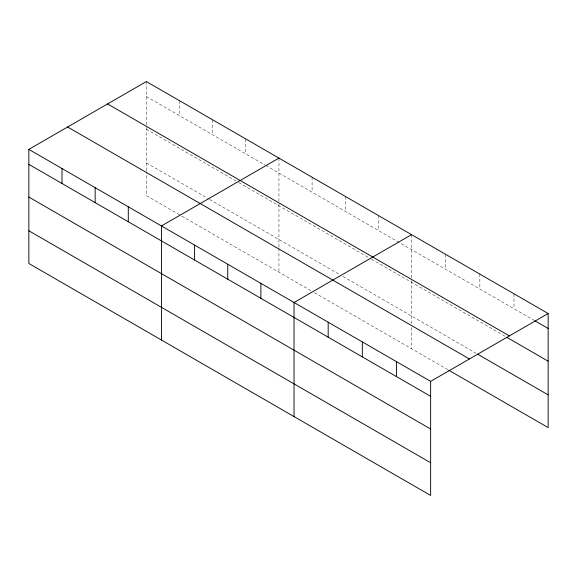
<?xml version="1.0" encoding="UTF-8"?>
<svg xmlns="http://www.w3.org/2000/svg" width="577" height="577" viewBox="0 0 577 577"><rect width="100%" height="100%" fill="white"/><g stroke="black" fill="none" stroke-linecap="round" stroke-linejoin="round"><path stroke-width="0.43" stroke-dasharray="2.88 2.16" d="M146.363 96.51L265.074 165.051M265.846 165.498L534.179 320.415M146.363 129.219L238.099 182.181M238.871 182.628L370.686 258.734M371.458 259.181L505.459 336.542M146.363 162.923L208.802 198.971M209.574 199.418L339.853 274.63M342.933 276.412L475.967 353.218M179.512 214.774L146.363 195.632L146.363 171.766M181.82 216.108L312.099 291.32M314.415 292.654L448.026 369.799M513.999 293.801L513.999 308.767M479.848 274.082L479.848 289.048M445.696 254.37L445.696 269.329M411.545 234.651L411.545 279.672M411.545 280.552L411.545 323.978M411.545 327.52L411.545 348.732M378.397 215.51L378.397 230.475M345.248 196.375L345.248 211.333M312.099 177.24L312.099 192.199M278.951 158.098L278.951 203.118M278.951 204.006L278.951 247.432M278.951 248.312L278.951 272.185M245.802 138.963L245.802 153.922M212.661 119.828L212.661 134.787M179.512 100.686L179.512 115.652M146.363 81.552L146.363 126.572M146.363 127.452L146.363 170.879"/><path stroke-width="0.87" d="M430.637 429.036L430.637 381.368L28.85 149.393L28.85 263.48L430.637 495.448L430.637 429.036L28.85 197.067M448.798 370.246L548.15 427.607L548.15 313.52L146.363 81.552L28.85 149.393M278.951 158.098L161.437 225.946L161.437 340.033M411.545 234.651L294.032 302.499L294.032 416.58M430.637 381.368L548.15 313.52M534.958 320.862L548.15 328.479M107.582 103.939L509.368 335.908M507.01 337.444L548.15 361.195M477.518 354.112L548.15 394.892M67.632 127.005L469.418 358.973M28.85 164.358L430.637 396.327M28.85 230.771L430.637 462.74M396.486 361.649L396.486 376.608M362.334 341.93L362.334 356.889M328.183 322.211L328.183 337.177M260.883 283.357L260.883 298.316M227.735 264.223L227.735 279.181M194.586 245.081L194.586 260.047M128.289 206.811L128.289 221.77M95.147 187.669L95.147 202.635M61.999 168.534L61.999 183.493"/></g></svg>
